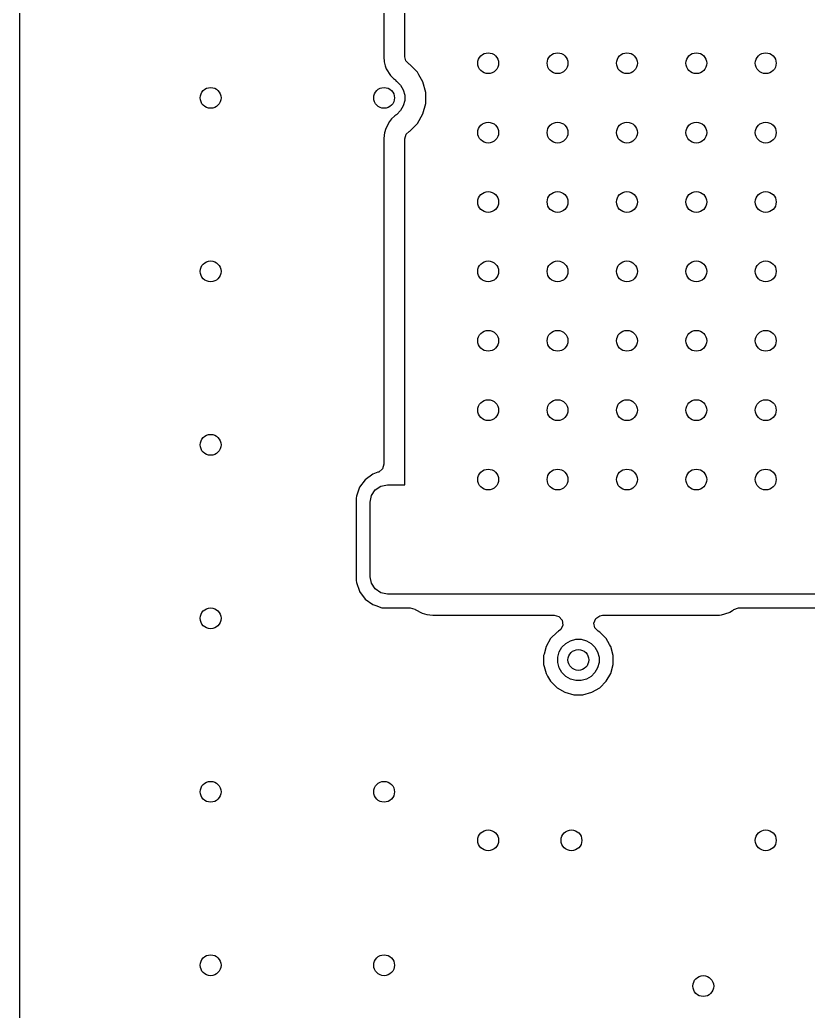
# Model space of a CAD drawing. Extents: x 2.65 to 6.49, y -4.64 to -1.62.
# Drawn here: x 2.648 to 3.095, y -2.88 to -2.318 of the extents above; entities that cross this region are included whole.
import ezdxf

# ---------------------------------------------------------------- set-up
doc = ezdxf.new("R2010")
doc.units = 0
doc.header["$MEASUREMENT"] = 0
doc.layers.add('BLACK', color=7, linetype='CONTINUOUS')

msp = doc.modelspace()

# ---------------------------------------------------------------- linework, layer by layer
at = {"layer": 'BLACK', "linetype": 'CONTINUOUS'}
for p, q in [((2.64766, -2.96767), (2.64766, -2.08269)), ((2.85411, -2.28708), (2.85411, -2.33891)), ((2.86614, -2.33891), (2.86614, -2.28708)), ((2.85411, -2.33891), (2.85445, -2.34174)), ((2.86668, -2.34114), (2.86614, -2.33891)), ((2.85445, -2.34174), (2.855, -2.34398)), ((2.855, -2.34398), (2.85557, -2.34574)), ((2.86858, -2.34313), (2.86668, -2.34114)), ((2.86885, -2.34329), (2.86858, -2.34313)), ((2.87325, -2.34769), (2.86885, -2.34329)), ((2.85557, -2.34574), (2.85557, -2.34574)), ((2.85557, -2.34574), (2.85797, -2.34943)), ((2.85797, -2.34943), (2.85798, -2.34944)), ((2.85798, -2.34944), (2.85988, -2.35143)), ((2.87409, -2.34914), (2.87325, -2.34769)), ((2.87325, -2.34769), (2.87325, -2.34769)), ((2.87636, -2.35308), (2.87409, -2.34914)), ((2.85988, -2.35143), (2.85994, -2.35148)), ((2.85994, -2.35148), (2.86015, -2.35165)), ((2.86015, -2.35165), (2.86058, -2.35203)), ((2.86058, -2.35203), (2.8612, -2.35265)), ((2.8612, -2.35265), (2.86152, -2.35283)), ((2.86152, -2.35283), (2.8637, -2.35501)), ((2.8637, -2.35501), (2.86524, -2.35768)), ((2.87797, -2.35909), (2.87636, -2.35308)), ((2.86524, -2.35768), (2.86604, -2.36066)), ((2.86604, -2.36066), (2.86604, -2.36375)), ((2.87797, -2.36532), (2.87797, -2.35909)), ((2.86524, -2.36672), (2.8637, -2.36939)), ((2.86604, -2.36375), (2.86524, -2.36672)), ((2.87636, -2.37133), (2.87797, -2.36532)), ((2.86028, -2.37257), (2.85862, -2.37416)), ((2.86043, -2.37246), (2.86028, -2.37257)), ((2.86028, -2.37257), (2.86028, -2.37257)), ((2.86095, -2.37201), (2.86043, -2.37246)), ((2.8612, -2.37176), (2.86095, -2.37201)), ((2.86152, -2.37158), (2.8612, -2.37176)), ((2.8637, -2.36939), (2.86152, -2.37158)), ((2.87325, -2.37672), (2.87636, -2.37133)), ((2.85738, -2.37554), (2.85538, -2.37948)), ((2.85862, -2.37416), (2.85738, -2.37554)), ((2.85738, -2.37554), (2.85738, -2.37554)), ((2.86885, -2.38112), (2.87325, -2.37672)), ((2.85443, -2.38334), (2.85411, -2.3855)), ((2.8546, -2.38211), (2.85443, -2.38334)), ((2.85538, -2.37948), (2.8546, -2.38211)), ((2.8546, -2.38211), (2.8546, -2.38211)), ((2.86614, -2.3855), (2.86692, -2.38286)), ((2.86692, -2.38286), (2.86858, -2.38128)), ((2.86858, -2.38128), (2.86885, -2.38112)), ((2.85411, -2.3855), (2.85411, -2.57005)), ((2.86614, -2.58169), (2.86614, -2.3855)), ((2.85411, -2.57005), (2.85334, -2.57268)), ((2.84792, -2.57568), (2.84362, -2.57885)), ((2.85084, -2.57465), (2.84792, -2.57568)), ((2.84792, -2.57568), (2.84792, -2.57568)), ((2.85126, -2.57449), (2.85084, -2.57465)), ((2.85334, -2.57268), (2.85126, -2.57449)), ((2.84362, -2.57885), (2.84044, -2.58315)), ((2.85253, -2.58244), (2.8563, -2.58169)), ((2.8563, -2.58169), (2.86614, -2.58169)), ((2.84044, -2.58315), (2.83868, -2.5882)), ((2.84044, -2.58315), (2.84044, -2.58315)), ((2.84721, -2.58777), (2.84934, -2.58458)), ((2.84934, -2.58458), (2.85253, -2.58244)), ((2.83868, -2.5882), (2.83856, -2.5894)), ((2.83856, -2.5894), (2.83856, -2.63599)), ((2.83868, -2.5882), (2.83868, -2.5882)), ((2.84646, -2.59154), (2.84721, -2.58777)), ((2.84646, -2.63386), (2.84646, -2.59154)), ((2.83856, -2.63599), (2.83868, -2.63719)), ((2.83868, -2.63719), (2.83868, -2.63719)), ((2.83868, -2.63719), (2.84036, -2.64202)), ((2.84721, -2.63762), (2.84646, -2.63386)), ((2.84934, -2.64082), (2.84721, -2.63762)), ((2.84036, -2.64202), (2.84044, -2.64224)), ((2.84044, -2.64224), (2.84362, -2.64654)), ((2.85253, -2.64295), (2.84934, -2.64082)), ((2.8563, -2.6437), (2.85253, -2.64295)), ((2.84362, -2.64654), (2.84792, -2.64972)), ((2.88194, -2.6437), (2.8563, -2.6437)), ((3.01378, -2.6437), (2.88194, -2.6437)), ((3.12795, -2.6437), (3.01378, -2.6437)), ((2.84792, -2.64972), (2.8496, -2.6503)), ((2.8496, -2.6503), (2.85296, -2.65148)), ((2.85296, -2.65148), (2.85416, -2.65159)), ((2.85416, -2.65159), (2.85416, -2.65159)), ((2.85416, -2.65159), (2.86919, -2.65159)), ((2.86919, -2.65159), (2.87182, -2.65236)), ((2.87182, -2.65236), (2.87198, -2.65246)), ((2.87198, -2.65246), (2.87198, -2.65246)), ((2.87198, -2.65246), (2.87592, -2.65447)), ((2.87592, -2.65447), (2.87855, -2.65524)), ((3.04585, -2.65551), (3.05006, -2.65415)), ((3.05006, -2.65415), (3.05041, -2.65395)), ((3.05041, -2.65395), (3.05203, -2.65307)), ((3.05203, -2.65307), (3.05247, -2.65283)), ((3.05247, -2.65283), (3.05282, -2.65257)), ((3.05282, -2.65257), (3.05539, -2.65161)), ((3.05539, -2.65161), (3.05574, -2.65159)), ((3.05574, -2.65159), (3.13009, -2.65159)), ((2.87855, -2.65524), (2.88194, -2.65573)), ((2.88194, -2.65573), (2.88194, -2.65573)), ((2.88194, -2.65573), (2.95089, -2.65573)), ((2.95089, -2.65573), (2.95353, -2.6565)), ((2.95353, -2.6565), (2.95533, -2.65858)), ((2.95533, -2.65858), (2.95572, -2.66131)), ((2.97339, -2.66015), (2.97441, -2.65759)), ((2.97391, -2.66285), (2.97339, -2.66015)), ((2.97441, -2.65759), (2.97665, -2.656)), ((2.97665, -2.656), (2.97825, -2.65573)), ((2.97825, -2.65573), (3.04325, -2.65573)), ((3.04325, -2.65573), (3.04333, -2.65572)), ((3.04333, -2.65572), (3.04454, -2.65566)), ((3.04454, -2.65566), (3.04558, -2.65555)), ((3.04558, -2.65555), (3.04585, -2.65551)), ((2.95247, -2.66533), (2.9488, -2.669)), ((2.95292, -2.66507), (2.95247, -2.66533)), ((2.95247, -2.66533), (2.95247, -2.66533)), ((2.95333, -2.66484), (2.95292, -2.66507)), ((2.95458, -2.66381), (2.95333, -2.66484)), ((2.95572, -2.66131), (2.95458, -2.66381)), ((2.97581, -2.66484), (2.97391, -2.66285)), ((2.97667, -2.66533), (2.97581, -2.66484)), ((2.98033, -2.669), (2.97667, -2.66533)), ((2.9488, -2.669), (2.94621, -2.6735)), ((2.9488, -2.669), (2.9488, -2.669)), ((2.9552, -2.67391), (2.95738, -2.67173)), ((2.95738, -2.67173), (2.96005, -2.67019)), ((2.96005, -2.67019), (2.96303, -2.66939)), ((2.96303, -2.66939), (2.96611, -2.66939)), ((2.96611, -2.66939), (2.96909, -2.67019)), ((2.96909, -2.67019), (2.97176, -2.67173)), ((2.97176, -2.67173), (2.97394, -2.67391)), ((2.98222, -2.67226), (2.98033, -2.669)), ((2.94621, -2.6735), (2.94507, -2.67775)), ((2.95286, -2.67956), (2.95365, -2.67658)), ((2.95365, -2.67658), (2.9552, -2.67391)), ((2.97394, -2.67391), (2.97548, -2.67658)), ((2.97548, -2.67658), (2.97628, -2.67956)), ((2.98279, -2.67326), (2.98222, -2.67226)), ((2.98293, -2.6735), (2.98279, -2.67326)), ((2.98427, -2.67851), (2.98293, -2.6735)), ((2.94507, -2.67775), (2.94486, -2.67851)), ((2.94486, -2.67851), (2.94486, -2.6837)), ((2.95286, -2.68264), (2.95286, -2.67956)), ((2.95365, -2.68562), (2.95286, -2.68264)), ((2.97628, -2.68264), (2.97548, -2.68562)), ((2.97628, -2.67956), (2.97628, -2.68264)), ((2.98427, -2.6837), (2.98427, -2.67851)), ((2.94486, -2.6837), (2.94518, -2.68487)), ((2.94518, -2.68487), (2.94621, -2.68871)), ((2.9552, -2.68829), (2.95365, -2.68562)), ((2.95738, -2.69047), (2.9552, -2.68829)), ((2.97394, -2.68829), (2.97176, -2.69047)), ((2.97548, -2.68562), (2.97394, -2.68829)), ((2.98293, -2.68871), (2.98427, -2.6837)), ((2.94621, -2.68871), (2.9471, -2.69025)), ((2.9471, -2.69025), (2.9488, -2.6932)), ((2.9488, -2.6932), (2.95247, -2.69687)), ((2.96005, -2.69201), (2.95738, -2.69047)), ((2.96303, -2.69281), (2.96005, -2.69201)), ((2.96611, -2.69281), (2.96303, -2.69281)), ((2.96909, -2.69201), (2.96611, -2.69281)), ((2.97176, -2.69047), (2.96909, -2.69201)), ((2.97667, -2.69687), (2.98033, -2.6932)), ((2.98033, -2.6932), (2.98293, -2.68871)), ((2.95247, -2.69687), (2.95696, -2.69946)), ((2.95696, -2.69946), (2.96197, -2.70081)), ((2.96716, -2.70081), (2.97217, -2.69946)), ((2.97217, -2.69946), (2.97667, -2.69687)), ((2.96197, -2.70081), (2.96197, -2.70081)), ((2.96197, -2.70081), (2.96716, -2.70081)), ((2.96716, -2.70081), (2.96716, -2.70081))]:
    msp.add_line(p, q, dxfattribs=at)
at = {"layer": 'BLACK'}
for centre in [(2.91339, -2.34252), (2.95276, -2.34252), (2.99213, -2.34252), (3.0315, -2.34252), (3.07087, -2.34252), (2.75591, -2.3622), (2.85433, -2.3622), (2.91339, -2.38189), (2.95276, -2.38189), (2.99213, -2.38189), (3.0315, -2.38189), (3.07087, -2.38189), (2.91339, -2.42126), (2.95276, -2.42126), (2.99213, -2.42126), (3.0315, -2.42126), (3.07087, -2.42126), (2.75591, -2.46063), (2.91339, -2.46063), (2.95276, -2.46063), (2.99213, -2.46063), (3.0315, -2.46063), (3.07087, -2.46063), (2.91339, -2.5), (2.95276, -2.5), (2.99213, -2.5), (3.0315, -2.5), (3.07087, -2.5), (2.91339, -2.53937), (2.95276, -2.53937), (2.99213, -2.53937), (3.0315, -2.53937), (3.07087, -2.53937), (2.75591, -2.55906), (2.91339, -2.57874), (2.95276, -2.57874), (2.99213, -2.57874), (3.0315, -2.57874), (3.07087, -2.57874), (2.75591, -2.65748), (2.96457, -2.6811), (2.75591, -2.75591), (2.85433, -2.75591), (2.91339, -2.78346), (2.96063, -2.78346), (3.07087, -2.78346), (2.75591, -2.85433), (2.85433, -2.85433), (3.03543, -2.86614)]:
    msp.add_circle(centre, 0.00591, dxfattribs=at)

doc.saveas('drawing.dxf')
